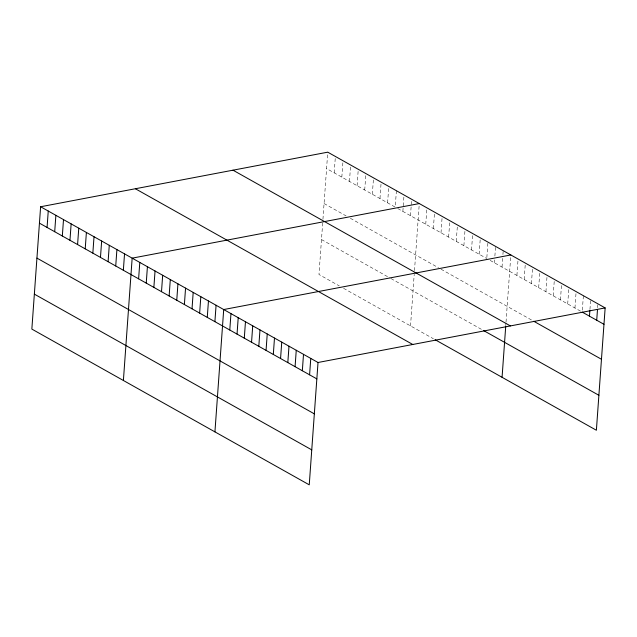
<?xml version="1.0" encoding="UTF-8"?>
<svg xmlns="http://www.w3.org/2000/svg" width="637" height="637" viewBox="0 0 637 637"><rect width="100%" height="100%" fill="white"/><g stroke="black" fill="none" stroke-linecap="round" stroke-linejoin="round"><path stroke-width="0.48" stroke-dasharray="3.19 2.39" d="M322.68 222.926L318.978 274.507L339.322 285.925M322.943 219.232L327.752 152.171M334.202 172.858L335.38 156.455M341.83 177.142L343.009 160.739M349.458 181.426L350.637 165.023M357.086 185.709L358.265 169.307M364.714 189.985L365.893 173.59M372.342 194.269L373.521 177.866M379.971 198.553L381.149 182.15M387.599 202.837L388.777 186.434M396.405 190.718L395.227 207.121L326.574 168.574M402.863 211.404L404.033 195.002M410.491 215.688L411.661 199.285M410.523 325.897L414.217 274.316M414.488 270.621L419.289 203.569M425.747 224.248L426.917 207.845M433.375 228.532L434.545 212.129M441.003 232.816L442.174 216.413M448.631 237.099L449.81 220.697M456.259 241.383L457.438 224.98M463.887 245.667L465.066 229.264M471.515 249.943L472.694 233.548M479.143 254.227L480.322 237.832M486.843 257.547L487.95 242.108M494.4 262.794L494.607 259.904M494.885 256.042L495.578 246.392M502.028 267.078L502.649 258.391M502.927 254.537L503.206 250.675M505.762 325.714L505.961 322.943M506.025 322.019L510.834 254.959M516.91 275.431L518.088 259.036M524.171 279.508L525.342 263.105M531.425 283.576L532.596 267.182M538.679 287.653L539.857 271.251M545.933 291.722L547.111 275.327M553.187 295.799L554.365 279.396M560.441 299.876L561.619 283.473M567.702 303.945L568.873 287.542M574.956 308.021L576.127 291.619M582.345 310.163L583.388 295.687M589.95 309.415L590.571 300.728M597.617 307.695L597.824 304.805M397.775 208.546L486.772 258.511M490.164 260.414L580.594 311.182M324.066 203.529L346.106 215.903M350.342 218.284L438.495 267.771M441.035 269.204L532.142 320.347M321.486 239.552L390.147 278.098M390.991 278.568L481.683 329.488M343.558 288.306L433.407 338.749"/><path stroke-width="0.96" d="M40.617 206.754L31.85 329.09L309.248 484.829L318.022 362.493L40.617 206.754L327.752 152.171L605.15 307.91L596.383 430.246L435.103 339.704M47.074 227.441L48.245 211.038M54.702 231.725L55.873 215.322M62.33 236.008L63.501 219.606M69.959 240.292L71.137 223.89M77.587 244.568L78.765 228.173M85.215 248.852L86.393 232.449M92.843 253.136L94.021 236.733M100.471 257.42L101.649 241.017M108.099 261.703L109.277 245.301M115.727 265.987L116.905 249.585M123.355 270.271L124.534 253.868M123.395 380.48L132.162 258.152L419.289 203.569M138.611 278.831L139.79 262.436M146.239 283.115L147.418 266.712M153.867 287.398L155.046 270.996M161.503 291.682L162.674 275.28M169.131 295.966L170.302 279.563M176.76 300.25L177.93 283.847M184.388 304.534L185.558 288.131M192.016 308.81L193.186 292.415M199.644 313.093L200.814 296.691M207.272 317.377L208.45 300.975M214.9 321.661L216.078 305.258M214.932 431.878L223.706 309.542L510.834 254.959M229.782 330.014L230.96 313.619M237.036 334.091L238.214 317.688M244.29 338.159L245.468 321.765M251.551 342.236L252.722 325.833M258.805 346.313L259.976 329.91M266.059 350.382L267.237 333.979M273.313 354.459L274.491 338.056M280.567 358.527L281.745 342.125M287.82 362.604L288.999 346.202M295.082 366.673L296.253 350.27M302.336 370.75L303.507 354.347M309.59 374.819L310.768 358.416M502.067 377.295L505.698 326.638M589.464 316.167L589.878 310.378M596.718 320.236L597.482 309.622M318.022 362.493L605.15 307.91M582.21 312.09L603.972 324.313M533.758 321.255L601.471 359.268M232.999 170.183L510.396 325.921M483.379 330.436L598.884 395.282M135.37 188.743L412.776 344.482M39.446 223.157L316.844 378.896M36.938 258.112L314.336 413.851M34.358 294.135L311.756 449.865"/></g></svg>
